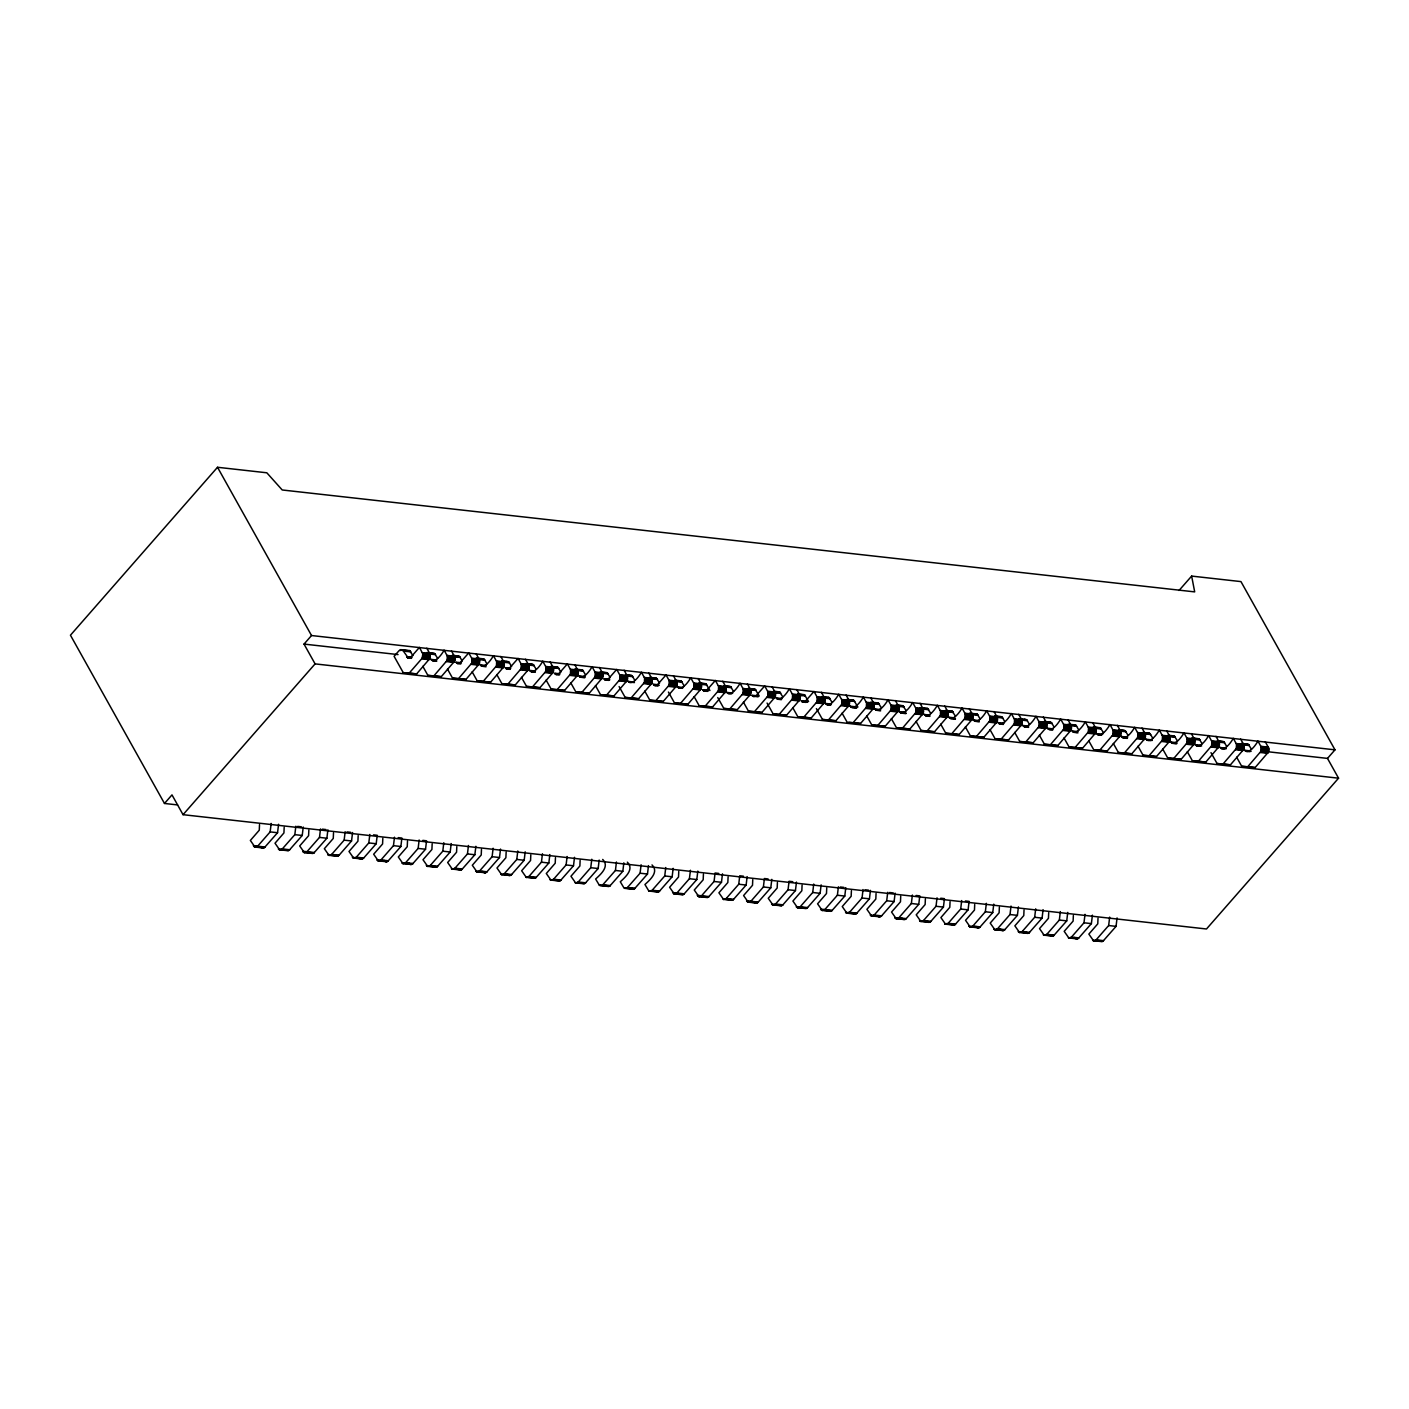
<?xml version="1.0" encoding="UTF-8"?>
<svg xmlns="http://www.w3.org/2000/svg" width="1409" height="1409" viewBox="0 0 1409 1409"><rect width="100%" height="100%" fill="white"/><g stroke="black" fill="none" stroke-linecap="round" stroke-linejoin="round"><path stroke-width="1.5" d="M403.238 672.639L409.226 673.097L422.136 658.267L422.859 653.97L419.442 647.383L410.935 657.105L408.363 658.109L402.675 650.095L399.099 650.606L394.097 656.312L403.238 672.639L416.624 673.925L429.868 658.479L430.062 654.111L426.839 648.21M422.823 666.334L427.896 675.404L433.884 675.862L447.129 660.398L447.322 656.03L444.099 650.148C441.51 655.203 432.035 667.39 429.164 655.678M427.896 675.404L441.281 676.672L454.526 661.226L454.72 656.858L451.496 650.976M447.481 669.081L452.553 678.152L458.541 678.61L471.786 663.146L471.997 658.796L468.757 652.895L459.792 663.058L457.678 663.621L455.917 662.16L461.465 662.776M452.553 678.152L465.939 679.437L479.201 663.974L479.395 659.623L476.154 653.723M472.138 671.829L477.211 680.899L483.199 681.357L496.461 665.911L496.655 661.543L493.414 655.643C490.825 660.715 481.35 672.903 478.479 661.173M477.211 680.899L490.596 682.185L503.858 666.739L504.052 662.371L500.811 656.471M496.813 674.594L501.886 683.664L507.874 684.122L521.119 668.659L521.312 664.291L518.089 658.408L509.107 668.553L507.011 669.116L505.232 667.672L510.78 668.289M501.886 683.664L515.271 684.95L528.516 669.486L528.71 665.118L525.487 659.236M521.471 677.342L526.543 686.412L532.532 686.87L545.776 671.424L545.97 667.056L542.747 661.156C540.158 666.228 530.682 678.398 527.811 666.686M526.543 686.412L539.929 687.698L553.173 672.234L553.367 667.884L550.144 661.983M546.128 680.107L551.201 689.177L557.189 689.617L570.434 674.171L570.627 669.803L567.404 663.921L558.44 674.066L556.326 674.629L554.547 673.185L560.113 673.801M551.201 689.177L564.586 690.445L577.831 674.999L578.042 670.631L574.802 664.731M570.786 682.854L575.858 691.925L581.847 692.383L595.109 676.919L595.303 672.569L592.062 666.668C589.473 671.723 579.997 683.911 577.126 672.199M575.858 691.925L589.244 693.21L602.506 677.747L602.7 673.396L599.459 667.496M595.461 685.602L600.516 694.672L606.522 695.13L619.766 679.684L619.96 675.316L616.719 669.416L607.755 679.578L605.641 680.142L603.88 678.698L609.428 679.314M600.516 694.672L613.919 695.958L627.164 680.512L627.357 676.144L624.134 670.244M619.097 686.553L625.191 697.437L631.179 697.895L644.424 682.432L644.617 678.064L641.394 672.181C638.805 677.236 629.33 689.424 626.459 677.711M625.191 697.437L638.576 698.723L651.821 683.259L652.015 678.891L648.792 673.009M644.776 691.114L649.848 700.185L655.837 700.643L669.081 685.179L669.275 680.829L666.052 674.929L657.087 685.091L654.974 685.655L653.195 684.193L658.743 684.827M649.848 700.185L663.234 701.471L676.479 686.007L676.672 681.657L673.449 675.756M668.43 692.066L674.506 702.95L680.494 703.39L693.756 687.944L693.95 683.576L690.709 677.694C688.12 682.749 678.645 694.936 675.774 683.206M674.506 702.95L687.891 704.218L701.154 688.772L701.347 684.404L698.107 678.504M694.109 696.627L699.163 705.698L705.169 706.156L718.414 690.692L718.608 686.342L715.367 680.441L706.402 690.604L704.289 691.167L702.527 689.706L708.075 690.322M699.163 705.698L712.567 706.983L725.811 691.52L726.005 687.152L722.764 681.269M717.745 697.561L723.839 708.445L729.827 708.903L743.071 693.457L743.265 689.089L740.042 683.189C737.453 688.261 727.977 700.432 725.089 688.719M723.839 708.445L737.224 709.731L750.469 694.285L750.662 689.917L747.439 684.017M743.424 702.14L748.496 711.21L754.484 711.668L767.729 696.205L767.923 691.837L764.7 685.954L755.735 696.099L753.621 696.662L751.842 695.218L757.39 695.835M748.496 711.21L761.882 712.496L775.126 697.032L775.32 692.664L772.097 686.782M767.077 703.073L773.154 713.958L779.142 714.416L792.386 698.952L792.598 694.602L789.357 688.702C786.768 693.774 777.292 705.944 774.422 694.232M773.154 713.958L786.539 715.244L799.801 699.78L799.995 695.43L796.754 689.529M792.739 707.635L797.811 716.723L803.799 717.163L817.061 701.717L817.255 697.349L814.015 691.449L805.05 701.612L802.936 702.175L801.175 700.731L806.723 701.347M797.811 716.723L811.197 717.991L824.459 702.545L824.652 698.177L821.412 692.277M816.392 708.586L822.486 719.471L828.474 719.929L841.719 704.465L841.913 700.114L838.69 694.214C836.083 699.269 826.625 711.457 823.737 699.745M822.486 719.471L835.872 720.756L849.116 705.293L849.31 700.925L846.087 695.042M842.071 713.148L847.144 722.218L853.132 722.676L866.376 707.23L866.57 702.862L863.347 696.962C860.758 702.034 851.283 714.204 848.412 702.492M848.993 722.43L860.529 723.504L873.774 708.058L873.967 703.69L870.744 697.79M866.729 715.913L871.801 724.983L877.789 725.441L891.034 709.977L891.228 705.61L888.005 699.727C885.416 704.782 875.94 716.97 873.069 705.257M871.801 724.983L885.187 726.251L898.431 710.805L898.643 706.437L895.402 700.555M891.386 718.66L896.459 727.731L902.447 728.189L915.709 712.725L915.903 708.375L912.662 702.475C910.073 707.529 900.598 719.717 897.727 708.005M898.308 727.942L909.844 729.017L923.106 713.553L923.3 709.203L920.059 703.302M916.061 721.408L921.116 730.496L927.122 730.936L940.367 715.49L940.56 711.122L937.32 705.222C934.731 710.295 925.255 722.482 922.384 710.752M921.116 730.496L934.519 731.764L947.764 716.318L947.958 711.95L944.734 706.05M940.719 724.173L945.791 733.244L951.779 733.702L965.024 718.238L965.218 713.87L961.995 707.987C959.406 713.042 949.93 725.23 947.059 713.518M945.791 733.244L959.177 734.529L972.421 719.066L972.615 714.698L969.392 708.815M965.376 726.921L970.449 735.991L976.437 736.449L989.682 721.003L989.875 716.635L986.652 710.735C984.063 715.807 974.588 727.977 971.717 716.265M970.449 735.991L983.834 737.277L997.079 721.813L997.273 717.463L994.049 711.563M990.034 729.686L995.106 738.756L1001.094 739.197L1014.357 723.75L1014.55 719.383L1011.31 713.5C1008.721 718.555 999.245 730.743 996.374 719.03M995.106 738.756L1008.492 740.024L1021.754 724.578L1021.948 720.21L1018.707 714.31M1014.709 732.433L1019.764 741.504L1025.752 741.962L1039.014 726.498L1039.208 722.148L1035.967 716.248C1033.378 721.302 1023.903 733.49 1021.032 721.778M1019.764 741.504L1033.167 742.79L1046.411 727.326L1046.605 722.976L1043.364 717.075M1039.366 735.181L1044.439 744.251L1050.427 744.709L1063.672 729.263L1063.865 724.895L1060.642 718.995C1058.053 724.067 1048.578 736.255 1045.689 724.525M1044.439 744.251L1057.824 745.537L1071.069 730.091L1071.263 725.723L1068.04 719.823M1064.024 737.946L1069.096 747.017L1075.085 747.474L1088.329 732.011L1088.523 727.643L1085.3 721.76C1082.711 726.815 1073.235 739.003 1070.364 727.291M1069.096 747.017L1082.482 748.302L1095.726 732.839L1095.92 728.471L1092.697 722.588M1088.681 740.694L1093.754 749.764L1099.742 750.222L1112.987 734.776L1113.198 730.408L1109.957 724.508C1107.368 729.58 1097.893 741.75 1095.022 730.038M1093.754 749.764L1107.139 751.05L1120.402 735.586L1120.595 731.236L1117.355 725.336M1113.339 743.459L1118.411 752.529L1124.4 752.97L1137.662 737.523L1137.856 733.156L1134.615 727.273C1132.026 732.328 1122.55 744.516 1119.679 732.786M1118.411 752.529L1131.797 753.797L1145.059 738.351L1145.253 733.983L1142.012 728.083M1138.014 746.206L1143.086 755.277L1149.075 755.735L1162.319 740.271L1162.513 735.921L1159.29 730.021C1156.683 735.075 1147.225 747.263 1144.337 735.551M1143.086 755.277L1156.472 756.563L1169.717 741.099L1169.91 736.731L1166.687 730.848M1162.672 748.954L1167.744 758.024L1173.732 758.482L1186.977 743.036L1187.171 738.668L1183.947 732.768C1181.358 737.84 1171.883 750.011 1169.012 738.298M1167.744 758.024L1181.129 759.31L1194.374 743.864L1194.568 739.496L1191.345 733.596M1187.329 751.719L1192.401 760.79L1198.39 761.247L1211.634 745.784L1211.828 741.416L1208.605 735.533C1206.016 740.588 1196.54 752.776 1193.67 741.064M1192.401 760.79L1205.787 762.075L1219.032 746.611L1219.243 742.244L1216.002 736.361M1210.983 752.653L1217.059 763.537L1223.047 763.995L1236.309 748.531L1236.503 744.181L1233.262 738.281C1230.673 743.353 1221.198 755.523 1218.327 743.811M1217.059 763.537L1230.444 764.823L1243.707 749.359L1243.9 745.009L1240.66 739.109M1236.662 757.214L1241.716 766.302L1247.722 766.743L1260.967 751.296L1261.161 746.929L1257.92 741.028C1255.331 746.101 1245.855 758.289 1242.985 746.559M1241.716 766.302L1255.12 767.57L1268.364 752.124L1268.558 747.756L1265.335 741.856M259.52 824.582L259.274 830.2L250.362 840.451L255.082 847.179L257.653 846.175L270.158 831.891L271.18 823.437M261.493 847.514L264.593 847.443L277.555 832.719L278.577 824.265M284.178 827.347L283.931 832.948L275.019 843.216L279.739 849.944L282.311 848.923L294.833 834.656L295.837 826.202M286.15 850.261L289.25 850.208L302.231 835.467L303.234 827.03M308.853 830.095L308.589 835.713L299.694 845.964L304.414 852.692L306.986 851.688L319.491 837.404L320.495 828.95M310.808 853.026L313.925 852.956L326.888 838.232L327.892 829.778M333.51 832.86L333.264 838.461L324.352 848.711L329.072 855.439L331.643 854.435L344.148 840.151L345.152 831.697M335.958 856.091L339.041 855.263L351.546 840.979L352.567 832.525M358.168 835.607L357.921 841.208L349.009 851.476L353.729 858.204L356.301 857.2L368.806 842.917L369.827 834.463M360.616 858.838L363.698 858.011L376.203 843.744L377.225 835.29L373.526 834.868M382.825 838.355L382.579 843.973L373.667 854.224L378.387 860.952L380.958 859.948L393.463 845.664L394.485 837.21M384.023 860.335L385.784 861.78L387.898 861.216L400.878 846.492L401.882 838.038L398.183 837.633M407.5 841.12L407.236 846.721L398.324 856.971L403.044 863.717L405.633 862.695L418.138 848.412L419.142 839.975M408.68 863.083L410.459 864.545L412.555 863.981L425.536 849.24L426.54 840.803L422.841 840.38M432.158 843.868L431.911 849.486L422.999 859.737L427.72 866.465L430.291 865.461L442.796 851.177L443.8 842.723M433.338 865.831L435.117 867.292L437.23 866.729L450.193 852.005L451.197 843.551M456.815 846.615L456.569 852.234L447.657 862.484L452.377 869.212L454.948 868.208L467.453 853.924L468.475 845.47M458.013 868.596L459.774 870.04L461.888 869.476L474.851 854.752L475.872 846.298M481.473 849.38L481.226 854.981L472.314 865.249L477.035 871.977L479.606 870.956L492.111 856.69L493.132 848.236M482.671 871.343L484.432 872.805L486.545 872.241L499.508 857.517L500.53 849.063M506.148 852.128L505.884 857.746L496.972 867.997L501.692 874.725L504.281 873.721L516.786 859.437L517.79 850.983M507.328 874.108L509.089 875.553L511.203 874.989L524.183 860.265L525.187 851.811M530.806 854.893L530.559 860.494L521.647 870.744L526.367 877.49L528.939 876.468L541.443 862.185L542.447 853.748M531.986 876.856L533.764 878.3L535.878 877.737L548.841 863.013L549.845 854.558M555.463 857.641L555.216 863.241L546.305 873.51L551.025 880.238L553.596 879.234L566.101 864.95L567.122 856.496M557.013 880.132L560.535 880.502L573.498 865.778L574.52 857.324M580.121 860.388L579.874 866.007L570.962 876.257L575.682 882.985L578.254 881.981L590.758 867.697L591.78 859.243M581.67 882.897L585.193 883.249L598.156 868.525L599.177 860.071M602.7 859.42C609.833 866.482 600.657 874.39 595.62 879.022L599.353 885.257L602.453 885.187L615.434 870.463L616.438 862.009M606.328 885.645L609.85 886.014L622.831 871.29L623.835 862.836M627.357 862.167C634.49 869.247 625.314 877.155 620.295 881.77L624.011 888.005L627.111 887.934L640.091 873.21L641.095 864.756M630.985 888.41L634.526 888.762L647.488 874.038L648.492 865.584M652.015 864.915C659.165 871.995 649.972 879.903 644.952 884.517L648.686 890.752L651.786 890.682L664.749 875.958L665.752 867.521M655.661 891.157L659.183 891.51L672.146 876.785L673.167 868.331M678.768 871.414L678.522 877.014L669.61 887.283L674.33 894.01L676.901 893.007L689.406 878.723L690.428 870.269M680.318 893.905L683.841 894.275L696.803 879.551L697.825 871.097M703.426 874.161L703.179 879.78L694.267 890.03L698.987 896.758L701.559 895.754L714.064 881.47L715.085 873.016L718.784 873.439M704.976 896.67L708.498 897.022L721.478 882.298L722.482 873.844M728.101 876.926L727.837 882.527L718.925 892.795L723.645 899.523L726.234 898.502L738.739 884.236L739.743 875.782L743.441 876.187M730.056 899.84L733.156 899.787L746.136 885.046L747.14 876.609M752.758 879.674L752.512 885.292L743.6 895.543L748.32 902.271L750.891 901.267L763.396 886.983L764.4 878.529L768.099 878.952M754.731 902.605L757.831 902.535L770.793 887.811L771.797 879.357M777.416 882.439L777.169 888.04L768.257 898.29L772.977 905.018L775.549 904.014L788.054 889.731L789.075 881.277L792.774 881.699M779.388 905.353L782.488 905.283L795.451 890.558L796.472 882.104M802.073 885.187L801.827 890.787L792.915 901.056L797.635 907.783L800.206 906.78L812.711 892.496L813.733 884.042M804.046 908.118L807.146 908.048L820.108 893.324L821.13 884.87M826.748 887.934L826.484 893.553L817.572 903.803L822.292 910.531L824.881 909.527L837.386 895.243L838.39 886.789M828.703 910.866L831.803 910.795L844.784 896.071L845.787 887.617M851.406 890.699L851.159 896.3L842.247 906.551L846.968 913.296L849.539 912.275L862.044 898.009L863.048 889.555M853.378 913.613L856.478 913.56L869.441 898.819L870.445 890.382M876.063 893.447L875.817 899.065L866.905 909.316L871.625 916.044L874.196 915.04L886.701 900.756L887.723 892.302M878.511 916.678L881.594 915.868L894.099 901.584L895.12 893.13M900.721 896.194L900.474 901.813L891.562 912.063L896.283 918.791L898.854 917.787L911.359 903.504L912.38 895.05M903.169 919.443L906.251 918.615L918.756 904.331L919.778 895.877L916.079 895.472M925.378 898.96L925.132 904.56L916.22 914.828L920.94 921.556L923.511 920.535L936.034 906.269L937.038 897.815M926.576 920.922L928.337 922.384L930.451 921.821L943.431 907.097L944.435 898.643L940.736 898.22M950.053 901.707L949.789 907.326L940.895 917.576L945.615 924.304L948.187 923.3L960.691 909.016L961.695 900.562M951.234 923.688L953.012 925.132L955.126 924.568L968.089 909.844L969.093 901.39L965.394 900.985M974.711 904.472L974.464 910.073L965.552 920.324L970.273 927.069L972.844 926.048L985.349 911.764L986.353 903.328M975.891 926.435L977.67 927.879L979.783 927.316L992.746 912.592L993.768 904.138M999.368 907.22L999.122 912.821L990.21 923.089L994.93 929.817L997.502 928.813L1010.006 914.529L1011.028 906.075M1000.566 929.183L1002.327 930.644L1004.441 930.081L1017.404 915.357L1018.425 906.903M1024.026 909.967L1023.779 915.586L1014.867 925.836L1019.588 932.564L1022.159 931.56L1034.664 917.277L1035.685 908.823M1025.224 931.948L1026.985 933.392L1029.098 932.828L1042.079 918.104L1043.083 909.65M1048.701 912.733L1048.437 918.333L1039.525 928.601L1044.245 935.329L1046.834 934.308L1059.339 920.042L1060.343 911.588M1049.881 934.695L1051.66 936.157L1053.756 935.594L1066.736 920.87L1067.74 912.416M1073.359 915.48L1073.112 921.099L1064.2 931.349L1068.92 938.077L1071.492 937.073L1083.997 922.789L1085 914.335M1074.539 937.461L1076.317 938.905L1078.431 938.341L1091.394 923.617L1092.398 915.163M1098.016 918.245L1097.77 923.846L1088.858 934.097L1093.578 940.842L1096.149 939.821L1108.654 925.537L1109.676 917.1M1099.566 940.736L1103.088 941.089L1116.051 926.365L1117.073 917.911M1268.435 751.807L1327.489 758.394L1334.992 749.835L1240.959 581.6L1191.644 576.087L1194.691 591.886L282.223 489.98L266.829 472.79L217.514 467.277L70.45 635.212L164.483 803.465L177.604 804.926M164.483 803.465L171.986 794.887L183.047 814.684L1206.491 928.989L1338.55 778.191L1327.489 758.394M1338.55 778.191L315.088 663.886L304.027 644.089L311.53 635.529L1334.992 749.835M183.047 814.684L315.088 663.886M1179.034 590.477L1191.644 576.087M406.514 651.434L409.596 650.606L412.943 655.608M776.429 692.752L779.512 691.925L782.858 696.927M801.087 695.5L804.662 694.989L808.572 701.559M825.744 698.248L828.844 697.437L832.191 702.439M850.42 701.013L853.977 700.502L857.887 707.054M875.077 703.76L878.159 702.932L881.506 707.952M899.735 706.525L902.817 705.698L906.163 710.7M924.392 709.273L927.492 708.445L930.838 713.447M949.067 712.021L952.149 711.21L955.496 716.212M431.63 653.741L434.729 653.67L437.6 658.373M628.925 675.774L632.025 675.704L634.895 680.406M653.582 678.522L656.682 678.469L659.553 683.154M678.24 681.287L681.34 681.216L684.21 685.901M702.915 684.034L706.015 683.964L709.925 690.533M727.572 686.799L730.672 686.729L733.543 691.414M752.23 689.547L755.33 689.477L759.24 696.046M974.183 714.328L977.282 714.275L980.153 718.96M1196.135 739.126L1199.235 739.056L1202.106 743.758M1220.793 741.874L1223.893 741.821L1226.763 746.506M1245.468 744.639L1248.568 744.568L1251.439 749.253M530.788 664.432L533.377 664.696L536.248 669.381M555.445 667.179L558.034 667.443L560.905 672.146M580.103 669.927L582.692 670.191L585.563 674.893M604.76 672.692L607.367 672.956L610.238 677.641M1073.341 725.019L1075.93 725.283L1078.801 729.985M1097.998 727.784L1100.588 728.048L1103.458 732.733M1122.656 730.531L1125.263 730.795L1128.133 735.498M1147.313 733.279L1149.92 733.543L1152.791 738.246M1171.989 736.044L1174.578 736.308L1177.448 740.993M457.326 655.96L459.81 656.858L462.258 661.12M481.984 658.707L484.485 659.606L486.933 663.868M506.641 661.455L509.142 662.353L511.59 666.633M999.879 716.547L1002.363 717.445L1004.811 721.725M1024.537 719.312L1027.038 720.21L1029.486 724.473M1049.212 722.06L1051.695 722.958L1054.143 727.22M400.596 649.619L409.596 650.606M426.857 652.526L434.254 653.353M452.324 655.255L458.911 656.118M476.172 658.038L483.586 658.866M501.639 660.768L508.244 661.631M525.504 663.551L532.901 664.379M550.972 666.281L557.559 667.126M574.819 669.064L582.216 669.891M600.287 671.776L606.892 672.639M625.49 674.594L631.549 675.404M649.619 677.289L656.207 678.152M674.805 680.107L680.864 680.899M698.934 682.801L705.539 683.664M724.138 685.602L730.197 686.412M748.249 688.314L754.854 689.16M773.453 691.114L779.512 691.925M797.582 693.809L804.187 694.672M821.447 696.61L828.844 697.437M846.897 699.322L853.502 700.185M870.762 702.122L878.159 702.932M896.23 704.835L902.817 705.698M920.095 707.617L927.492 708.445M945.545 710.347L952.149 711.21M969.41 713.13L976.807 713.958M994.877 715.86L1001.464 716.705M1018.742 718.643L1026.139 719.471M1044.192 721.355L1050.797 722.218M1068.057 724.156L1075.454 724.983M1093.525 726.868L1100.112 727.731M1118.711 729.686L1124.787 730.478M1142.84 732.381L1149.445 733.244M1168.043 735.181L1174.102 735.991M1192.173 737.893L1198.76 738.739M1217.358 740.694L1223.417 741.504M1241.488 743.388L1248.092 744.251M400.068 649.831L410.072 650.923M427.332 652.843L434.729 653.67M453.839 655.801L459.387 656.418M476.647 658.355L484.062 659.183M503.172 661.314L508.719 661.931M525.98 663.868L533.377 664.696M551.747 666.774L558.034 667.443M575.295 669.363L582.692 670.191M601.062 672.269L607.367 672.956M625.719 675.034L632.025 675.704M650.394 677.782L656.682 678.469M675.052 680.529L681.34 681.216M699.709 683.295L706.015 683.964M724.367 686.042L730.672 686.729M749.042 688.807L755.33 689.477M773.7 691.555L779.987 692.242M798.357 694.302L804.662 694.989M823.015 697.068L829.32 697.737M848.429 699.868L853.977 700.502M873.087 702.633L878.635 703.25M897.744 705.381L903.292 705.997M922.419 708.146L927.967 708.762M945.228 710.682L952.625 711.51M977.282 714.275L970.308 713.87M994.543 716.195L1001.94 717.022M1026.615 719.77L1019.64 719.383M1043.875 721.707L1051.273 722.535M1075.93 725.283L1068.955 724.878M1093.19 727.22L1100.588 728.048M1118.957 730.109L1125.263 730.795M1142.523 732.715L1149.92 733.543M1168.29 735.621L1174.578 736.308M1191.838 738.228L1199.235 739.056M1217.605 741.134L1223.893 741.821M1241.17 743.741L1248.568 744.568M403.097 650.518L410.495 651.345M422.383 652.666L435.152 654.093M447.04 655.414L459.81 656.858M471.716 658.179L484.485 659.606M496.373 660.927L509.142 662.353M521.031 663.674L533.8 665.118M545.688 666.439L558.457 667.866M570.346 669.187L583.132 670.631M595.021 671.952L607.79 673.379M619.678 674.7L632.447 676.126M644.336 677.447L657.105 678.891M668.993 680.212L681.762 681.639M693.668 682.96L706.437 684.404M718.326 685.725L731.095 687.152M742.983 688.473L755.752 689.899M767.641 691.22L780.41 692.664M792.316 693.985L805.085 695.412M816.973 696.733L829.742 698.177M841.631 699.498L854.4 700.925M866.288 702.246L879.057 703.672M890.946 704.993L903.715 706.437M915.621 707.758L928.39 709.185M940.279 710.506L953.048 711.932M964.936 713.253L977.705 714.698M989.594 716.019L1002.363 717.445M1014.269 718.766L1027.038 720.21M1038.926 721.531L1051.695 722.958M1063.584 724.279L1076.353 725.705M1088.241 727.026L1101.01 728.471M1112.916 729.792L1125.685 731.218M1137.574 732.539L1150.343 733.983M1162.231 735.304L1175 736.731M1186.889 738.052L1199.658 739.478M1211.546 740.799L1224.333 742.244M1236.221 743.565L1248.99 744.991M1260.879 746.312L1268.276 747.14M403.45 651.046L410.847 651.874M422.665 653.283L435.504 654.621M447.322 656.03L460.179 657.387M471.997 658.796L484.837 660.134M496.655 661.543L509.494 662.882M521.312 664.291L534.152 665.647M545.97 667.056L558.827 668.394M570.627 669.803L583.485 671.16M595.303 672.569L608.142 673.907M619.96 675.316L632.8 676.655M644.617 678.064L657.475 679.42M669.275 680.829L682.132 682.167M693.95 683.576L706.79 684.933M718.608 686.342L731.447 687.68M743.265 689.089L756.105 690.428M767.923 691.837L780.78 693.193M792.598 694.602L805.437 695.94M817.255 697.349L830.095 698.705M841.913 700.114L854.752 701.453M866.57 702.862L879.427 704.201M891.228 705.61L904.085 706.966M915.903 708.375L928.742 709.713M940.56 711.122L953.4 712.478M965.218 713.87L978.075 715.226M989.875 716.635L1002.732 717.974M1014.55 719.383L1027.39 720.739M1039.208 722.148L1052.047 723.486M1063.865 724.895L1076.705 726.234M1088.523 727.643L1101.38 728.999M1113.198 730.408L1126.038 731.747M1137.856 733.156L1150.695 734.512M1162.513 735.921L1175.353 737.259M1187.171 738.668L1200.028 740.007M1211.828 741.416L1224.685 742.772M1236.503 744.181L1249.343 745.52M1261.161 746.929L1268.558 747.756M422.859 653.97L430.256 654.798M447.534 656.717L454.931 657.545M472.191 659.482L479.588 660.293M496.849 662.23L504.246 663.058M521.506 664.978L528.903 665.805M546.164 667.743L553.578 668.571M570.839 670.49L578.236 671.318M595.496 673.238L602.893 674.066M620.154 676.003L627.551 676.831M644.811 678.751L652.208 679.578M669.486 681.516L676.884 682.343M694.144 684.263L701.541 685.091M718.801 687.011L726.199 687.839M743.459 689.776L750.856 690.604M768.134 692.524L775.531 693.351M792.791 695.289L800.189 696.116M817.449 698.036L824.846 698.864M842.106 700.784L849.504 701.612M866.764 703.549L874.179 704.377M891.439 706.296L898.836 707.124M916.097 709.062L923.494 709.872M940.754 711.809L948.151 712.637M965.412 714.557L972.809 715.385M990.087 717.322L997.484 718.15M1014.744 720.069L1022.141 720.897M1039.402 722.817L1046.799 723.645M1064.059 725.582L1071.456 726.41M1088.734 728.33L1096.132 729.158M1113.392 731.095L1120.789 731.923M1138.049 733.842L1145.447 734.67M1162.707 736.59L1170.104 737.418M1187.364 739.355L1194.779 740.183M1212.039 742.103L1219.437 742.93M1236.697 744.868L1244.094 745.696M1261.354 747.615L1268.752 748.443M422.964 654.692L430.361 655.52M447.639 657.457L455.037 658.285M472.297 660.205L479.694 661.032M496.954 662.952L504.352 663.78M521.612 665.717L529.009 666.545M546.287 668.465L553.684 669.293M570.944 671.23L578.342 672.058M595.602 673.978L602.999 674.805M620.259 676.725L627.657 677.553M644.917 679.49L652.332 680.318M669.592 682.238L676.989 683.066M694.25 685.003L701.647 685.813M718.907 687.751L726.304 688.578M743.565 690.498L750.962 691.326M768.24 693.263L775.637 694.091M792.897 696.011L800.294 696.839M817.555 698.776L824.952 699.586M842.212 701.523L849.609 702.351M866.887 704.271L874.284 705.099M891.545 707.036L898.942 707.864M916.202 709.784L923.599 710.612M940.86 712.531L948.257 713.359M965.517 715.296L972.932 716.124M990.192 718.044L997.59 718.872M1014.85 720.809L1022.247 721.637M1039.507 723.557L1046.905 724.385M1064.165 726.304L1071.562 727.132M1088.84 729.069L1096.237 729.897M1113.497 731.817L1120.895 732.645M1138.155 734.582L1145.552 735.392M1162.812 737.33L1170.21 738.157M1187.488 740.077L1194.885 740.905M1212.145 742.842L1219.542 743.67M1236.803 745.59L1244.2 746.418M1261.46 748.355L1268.857 749.165M422.982 655.449L430.379 656.277M447.639 658.214L455.037 659.042M472.314 660.962L479.712 661.79M496.972 663.709L504.369 664.537M521.629 666.475L529.027 667.302M546.287 669.222L553.684 670.05M570.962 671.987L578.359 672.798M595.62 674.735L603.017 675.563M620.277 677.482L627.674 678.31M644.935 680.248L652.332 681.075M669.592 682.995L677.007 683.823M694.267 685.76L701.664 686.57M718.925 688.508L726.322 689.336M743.582 691.255L750.979 692.083M768.24 694.021L775.637 694.848M792.915 696.768L800.312 697.596M817.572 699.516L824.969 700.343M842.23 702.281L849.627 703.109M866.887 705.028L874.284 705.856M891.562 707.794L898.96 708.621M916.22 710.541L923.617 711.369M940.877 713.289L948.275 714.116M965.535 716.054L972.932 716.882M990.192 718.801L997.607 719.629M1014.867 721.567L1022.265 722.377M1039.525 724.314L1046.922 725.142M1064.182 727.062L1071.58 727.889M1088.84 729.827L1096.237 730.655M1113.515 732.574L1120.912 733.402M1138.173 735.339L1145.57 736.15M1162.83 738.087L1170.227 738.915M1187.488 740.835L1194.885 741.662M1212.163 743.6L1219.56 744.428M1236.82 746.347L1244.217 747.175M1261.478 749.095L1268.875 749.923M422.911 656.207L430.309 657.034M447.569 658.972L454.966 659.799M472.226 661.719L479.624 662.547M496.884 664.467L504.281 665.295M521.541 667.232L528.956 668.06M546.216 669.979L553.614 670.807M570.874 672.745L578.271 673.572M595.531 675.492L602.929 676.32M620.189 678.24L627.586 679.068M644.864 681.005L652.261 681.833M669.522 683.752L676.919 684.58M694.179 686.518L701.576 687.345M718.837 689.265L726.234 690.093M743.512 692.013L750.909 692.841M768.169 694.778L775.566 695.606M792.827 697.525L800.224 698.353M817.484 700.291L824.881 701.101M842.142 703.038L849.557 703.866M866.817 705.786L874.214 706.613M891.474 708.551L898.872 709.379M916.132 711.298L923.529 712.126M940.789 714.046L948.187 714.874M965.464 716.811L972.862 717.639M990.122 719.559L997.519 720.386M1014.779 722.324L1022.177 723.152M1039.437 725.071L1046.834 725.899M1064.112 727.819L1071.509 728.647M1088.77 730.584L1096.167 731.412M1113.427 733.332L1120.824 734.159M1138.085 736.097L1145.482 736.925M1162.742 738.844L1170.157 739.672M1187.417 741.592L1194.814 742.42M1212.075 744.357L1219.472 745.185M1236.732 747.105L1244.129 747.932M1261.39 749.87L1268.787 750.68M422.735 656.946L430.132 657.774M447.393 659.711L454.79 660.522M472.05 662.459L479.447 663.287M496.708 665.207L504.105 666.034M521.383 667.972L528.78 668.799M546.04 670.719L553.438 671.547M570.698 673.484L578.095 674.295M595.355 676.232L602.753 677.06M620.03 678.979L627.428 679.807M644.688 681.745L652.085 682.572M669.345 684.492L676.743 685.32M694.003 687.24L701.4 688.068M718.678 690.005L726.075 690.833M743.336 692.752L750.733 693.58M767.993 695.518L775.39 696.345M792.651 698.265L800.048 699.093M817.308 701.013L824.705 701.841M841.983 703.778L849.38 704.606M866.641 706.525L874.038 707.353M891.298 709.291L898.695 710.118M915.956 712.038L923.353 712.866M940.631 714.786L948.028 715.613M965.288 717.551L972.686 718.379M989.946 720.298L997.343 721.126M1014.603 723.064L1022.001 723.874M1039.261 725.811L1046.676 726.639M1063.936 728.559L1071.333 729.386M1088.593 731.324L1095.991 732.152M1113.251 734.071L1120.648 734.899M1137.908 736.819L1145.306 737.647M1162.584 739.584L1169.981 740.412M1187.241 742.332L1194.638 743.159M1211.899 745.097L1219.296 745.925M1236.556 747.844L1243.953 748.672M1261.231 750.592L1268.628 751.42M304.027 644.089L398.06 654.586M422.471 657.651L429.868 658.479M447.129 660.398L454.526 661.226M471.786 663.146L479.201 663.974M496.461 665.911L503.858 666.739M521.119 668.659L528.516 669.486M545.776 671.424L553.173 672.234M570.434 674.171L577.831 674.999M595.109 676.919L602.506 677.747M619.766 679.684L627.164 680.512M644.424 682.432L651.821 683.259M669.081 685.179L676.479 686.007M693.756 687.944L701.154 688.772M718.414 690.692L725.811 691.52M743.071 693.457L750.469 694.285M767.729 696.205L775.126 697.032M792.386 698.952L799.801 699.78M817.061 701.717L824.459 702.545M841.719 704.465L849.116 705.293M866.376 707.23L873.774 708.058M891.034 709.977L898.431 710.805M915.709 712.725L923.106 713.553M940.367 715.49L947.764 716.318M965.024 718.238L972.421 719.066M989.682 721.003L997.079 721.813M1014.357 723.75L1021.754 724.578M1039.014 726.498L1046.411 727.326M1063.672 729.263L1071.069 730.091M1088.329 732.011L1095.726 732.839M1112.987 734.776L1120.402 735.586M1137.662 737.523L1145.059 738.351M1162.319 740.271L1169.717 741.099M1186.977 743.036L1194.374 743.864M1211.634 745.784L1219.032 746.611M1236.309 748.531L1243.707 749.359M1260.967 751.296L1268.364 752.124M422.136 658.267L429.534 659.095M446.794 661.032L454.191 661.86M471.451 663.78L478.849 664.608M496.127 666.545L503.524 667.355M520.784 669.293L528.181 670.12M545.442 672.04L552.839 672.868M570.099 674.805L577.496 675.633M594.757 677.553L602.171 678.381M619.432 680.3L626.829 681.128M644.089 683.066L651.486 683.893M668.747 685.813L676.144 686.641M693.404 688.578L700.801 689.406M718.079 691.326L725.476 692.154M742.737 694.073L750.134 694.901M767.394 696.839L774.791 697.666M792.052 699.586L799.449 700.414M816.727 702.351L824.124 703.179M841.384 705.099L848.782 705.927M866.042 707.846L873.439 708.674M890.699 710.612L898.097 711.439M915.357 713.359L922.772 714.187M940.032 716.124L947.429 716.934M964.689 718.872L972.087 719.7M989.347 721.619L996.744 722.447M1014.004 724.385L1021.402 725.212M1038.68 727.132L1046.077 727.96M1063.337 729.88L1070.734 730.707M1087.995 732.645L1095.392 733.473M1112.652 735.392L1120.049 736.22M1137.327 738.157L1144.724 738.985M1161.985 740.905L1169.382 741.733M1186.642 743.653L1194.039 744.48M1211.3 746.418L1218.697 747.246M1235.957 749.165L1243.372 749.993M1260.632 751.93L1268.03 752.758M406.585 656.647L412.132 657.281M431.242 659.412L436.79 660.028M480.575 664.925L486.123 665.541M529.89 670.42L535.438 671.054M579.222 675.933L584.77 676.549M628.537 681.445L634.085 682.062M677.87 686.958L683.418 687.574M727.185 692.453L732.733 693.087M776.518 697.966L782.065 698.582M825.833 703.478L831.38 704.095M850.49 706.226L856.038 706.86M875.148 708.991L880.713 709.608M899.823 711.739L905.371 712.355M924.48 714.504L930.028 715.12M949.138 717.251L954.686 717.868M973.795 719.999L979.343 720.633M998.47 722.764L1004.018 723.381M1023.128 725.512L1028.676 726.128M1047.785 728.277L1053.333 728.893M1072.443 731.024L1077.991 731.641M1097.118 733.772L1102.666 734.406M1121.775 736.537L1127.323 737.154M1146.433 739.285L1151.981 739.901M1171.09 742.05L1176.638 742.666M1195.748 744.797L1201.313 745.414M1220.423 747.545L1225.971 748.161M1245.08 750.31L1250.628 750.927M406.937 657.175L410.635 657.598M421.731 658.813L429.129 659.641M431.612 659.94L435.311 660.345M446.389 661.578L453.786 662.406M456.269 662.688L459.968 663.111M471.046 664.326L478.444 665.154M480.927 665.453L484.626 665.858M495.704 667.091L503.119 667.901M505.584 668.201L509.283 668.623M520.379 669.839L527.776 670.666M530.26 670.948L533.958 671.371M545.036 672.586L552.434 673.414M554.917 673.713L558.616 674.118M569.694 675.351L577.091 676.179M579.575 676.461L585.122 677.077M594.351 678.099L601.749 678.927M604.232 679.226L609.78 679.842M619.027 680.846L626.424 681.674M628.907 681.974L634.455 682.59M643.684 683.612L651.081 684.439M653.565 684.721L659.113 685.355M668.342 686.359L675.739 687.187M678.222 687.486L681.921 687.891M692.999 689.124L700.396 689.952M702.88 690.234L708.428 690.85M717.674 691.872L725.071 692.7M727.537 692.999L731.236 693.404M742.332 694.619L749.729 695.447M752.212 695.747L757.76 696.363M766.989 697.385L774.386 698.212M776.87 698.494L780.568 698.917M791.647 700.132L799.044 700.96M801.527 701.259L807.075 701.876M816.304 702.897L823.719 703.725M826.185 704.007L829.883 704.43M840.979 705.645L848.377 706.473M850.86 706.754L856.408 707.388M865.637 708.392L873.034 709.22M875.517 709.52L879.216 709.925M890.294 711.158L897.692 711.985M900.175 712.267L905.723 712.884M914.952 713.905L922.349 714.733M924.832 715.032L928.531 715.437M939.627 716.67L947.024 717.48M949.507 717.78L955.055 718.396M964.284 719.418L971.682 720.246M974.165 720.527L977.864 720.95M988.942 722.165L996.339 722.993M998.822 723.293L1002.521 723.698M1013.599 724.931L1020.997 725.758M1023.48 726.04L1027.179 726.463M1038.274 727.678L1045.672 728.506M1048.137 728.805L1051.836 729.21M1062.932 730.426L1070.329 731.253M1072.813 731.553L1076.511 731.958M1087.589 733.191L1094.987 734.019M1097.47 734.3L1101.169 734.723M1112.247 735.938L1119.644 736.766M1122.128 737.066L1127.676 737.682M1136.904 738.703L1144.319 739.531M1146.785 739.813L1152.333 740.429M1161.58 741.451L1168.977 742.279M1171.46 742.578L1177.008 743.195M1186.237 744.199L1193.634 745.026M1196.118 745.326L1201.666 745.942M1210.895 746.964L1218.292 747.792M1220.775 748.073L1226.323 748.707M1235.552 749.711L1242.949 750.539M1245.433 750.838L1250.981 751.455M1260.227 752.476L1267.624 753.304M407.36 657.616L411.058 658.021M432.035 660.363L435.733 660.786M456.692 663.111L460.391 663.533M481.35 665.876L485.048 666.281M506.007 668.623L509.706 669.046M530.682 671.389L534.381 671.794M555.34 674.136L559.038 674.559M579.997 676.884L583.696 677.306M604.655 679.649L608.353 680.054M653.987 685.161L657.686 685.567M678.645 687.909L682.343 688.314M703.302 690.657L707.001 691.079M727.96 693.422L731.658 693.827M752.635 696.169L758.183 696.786M777.292 698.934L780.991 699.34M801.95 701.682L807.498 702.298M826.607 704.43L830.306 704.852M851.283 707.195L856.831 707.811M875.94 709.942L879.639 710.365M900.598 712.69L906.146 713.324M925.255 715.455L928.954 715.86M949.93 718.203L955.478 718.819M974.588 720.968L978.286 721.373M999.245 723.715L1002.944 724.138M1023.903 726.463L1027.601 726.885M1048.56 729.228L1052.276 729.633M1073.235 731.976L1076.934 732.398M1097.893 734.741L1101.591 735.146M1122.55 737.488L1126.249 737.893M1147.208 740.236L1150.906 740.658M1171.883 743.001L1175.582 743.406M1196.54 745.748L1200.239 746.171M1221.198 748.514L1224.897 748.919M1245.855 751.261L1249.554 751.666M407.835 657.915L411.534 658.338M432.51 660.68L436.72 661.279M457.168 663.428L460.866 663.85M481.825 666.193L486.035 666.792M506.483 668.94L510.181 669.345M531.158 671.688L535.367 672.287M555.815 674.453L559.514 674.858M580.473 677.201L584.682 677.799M605.13 679.948L608.829 680.371M654.463 685.461L658.162 685.884M703.778 690.974L707.477 691.379M777.768 699.234L781.467 699.657M802.426 701.999L806.124 702.404M827.083 704.747L830.782 705.152M851.758 707.494L855.967 708.093M876.416 710.259L880.625 710.858M901.073 713.007L905.828 713.659M925.731 715.772L929.94 716.371M950.406 718.52L955.143 719.171M975.063 721.267L979.273 721.866M999.721 724.032L1003.419 724.437M1024.378 726.78L1028.588 727.379M1049.036 729.527L1052.752 729.95M1073.711 732.293L1077.92 732.891M1123.026 737.805L1127.235 738.404M1172.358 743.3L1176.568 743.899M409.226 673.097L416.624 673.925M433.884 675.862L441.281 676.672M458.541 678.61L465.939 679.437M483.199 681.357L490.596 682.185M507.874 684.122L515.271 684.95M532.532 686.87L539.929 687.698M557.189 689.617L564.586 690.445M581.847 692.383L589.244 693.21M606.522 695.13L613.919 695.958M631.179 697.895L638.576 698.723M655.837 700.643L663.234 701.471M680.494 703.39L687.891 704.218M705.169 706.156L712.567 706.983M729.827 708.903L737.224 709.731M754.484 711.668L761.882 712.496M779.142 714.416L786.539 715.244M803.799 717.163L811.197 717.991M828.474 719.929L835.872 720.756M853.132 722.676L860.529 723.504M877.789 725.441L885.187 726.251M902.447 728.189L909.844 729.017M927.122 730.936L934.519 731.764M951.779 733.702L959.177 734.529M976.437 736.449L983.834 737.277M1001.094 739.197L1008.492 740.024M1025.752 741.962L1033.167 742.79M1050.427 744.709L1057.824 745.537M1075.085 747.474L1082.482 748.302M1099.742 750.222L1107.139 751.05M1124.4 752.97L1131.797 753.797M1149.075 755.735L1156.472 756.563M1173.732 758.482L1181.129 759.31M1198.39 761.247L1205.787 762.075M1223.047 763.995L1230.444 764.823M1247.722 766.743L1255.12 767.57M297.686 826.396L301.385 826.819M322.344 829.161L326.043 829.566M347.001 831.909L350.718 832.332M840.24 887.001L843.938 887.406M864.897 889.748L868.596 890.171M889.572 892.513L893.271 892.919M270.158 831.891L277.555 832.719M294.833 834.656L302.231 835.467M319.491 837.404L326.888 838.232M344.148 840.151L351.546 840.979M368.806 842.917L376.203 843.744M393.463 845.664L400.878 846.492M418.138 848.412L425.536 849.24M442.796 851.177L450.193 852.005M467.453 853.924L474.851 854.752M492.111 856.69L499.508 857.517M516.786 859.437L524.183 860.265M541.443 862.185L548.841 863.013M566.101 864.95L573.498 865.778M590.758 867.697L598.156 868.525M615.434 870.463L622.831 871.29M640.091 873.21L647.488 874.038M664.749 875.958L672.146 876.785M689.406 878.723L696.803 879.551M714.064 881.47L721.478 882.298M738.739 884.236L746.136 885.046M763.396 886.983L770.793 887.811M788.054 889.731L795.451 890.558M812.711 892.496L820.108 893.324M837.386 895.243L844.784 896.071M862.044 898.009L869.441 898.819M886.701 900.756L894.099 901.584M911.359 903.504L918.756 904.331M936.034 906.269L943.431 907.097M960.691 909.016L968.089 909.844M985.349 911.764L992.746 912.592M1010.006 914.529L1017.404 915.357M1034.664 917.277L1042.079 918.104M1059.339 920.042L1066.736 920.87M1083.997 922.789L1091.394 923.617M1108.654 925.537L1116.051 926.365M253.321 845.735L265.051 847.003M282.311 848.923L289.726 849.75M302.636 851.247L314.383 852.515M331.643 854.435L339.041 855.263M356.301 857.2L363.698 858.011M380.958 859.948L388.356 860.776M405.633 862.695L413.031 863.523M430.291 865.461L437.688 866.288M454.948 868.208L462.346 869.036M479.606 870.956L487.003 871.784M504.281 873.721L511.678 874.549M528.939 876.468L536.336 877.296M553.596 879.234L560.993 880.061M578.254 881.981L585.651 882.809M602.911 884.729L610.326 885.557M627.586 887.494L634.983 888.322M652.244 890.241L659.641 891.069M672.569 892.549L676.267 892.971M676.901 893.007L684.298 893.817M697.226 895.314L700.925 895.719M701.559 895.754L708.956 896.582M726.234 898.502L733.631 899.329M746.541 900.827L750.24 901.232M750.891 901.267L758.289 902.095M775.549 904.014L782.946 904.842M800.206 906.78L807.604 907.59M820.531 909.087L832.279 910.355M848.887 912.257L856.936 913.102M874.196 915.04L881.594 915.868M898.854 917.787L906.251 918.615M923.511 920.535L930.926 921.363M948.187 923.3L955.584 924.128M972.844 926.048L980.241 926.875M997.502 928.813L1004.899 929.641M1022.159 931.56L1029.556 932.388M1046.834 934.308L1054.231 935.136M1071.492 937.073L1078.889 937.901M1096.149 939.821L1103.546 940.648M257.195 846.615L264.593 847.443M281.853 849.38L289.25 850.208M306.51 852.128L313.925 852.956M331.185 854.876L338.583 855.703M355.843 857.641L363.24 858.468M380.5 860.388L387.898 861.216M405.158 863.153L412.555 863.981M429.833 865.901L437.23 866.729M454.491 868.649L461.888 869.476M479.148 871.414L486.545 872.241M503.806 874.161L511.203 874.989M528.481 876.926L535.878 877.737M553.138 879.674L560.535 880.502M577.796 882.421L585.193 883.249M602.453 885.187L609.85 886.014M627.111 887.934L634.526 888.762M651.786 890.682L659.183 891.51M676.443 893.447L683.841 894.275M708.498 897.022L697.578 895.842M725.758 898.96L733.156 899.787M757.831 902.535L746.911 901.355M775.091 904.455L782.488 905.283M799.748 907.22L807.146 908.048M824.406 909.967L831.803 910.795M849.081 912.733L856.478 913.56M873.739 915.48L881.136 916.308M898.396 918.228L905.793 919.055M923.054 920.993L930.451 921.821M947.711 923.74L955.126 924.568M972.386 926.506L979.783 927.316M997.044 929.253L1004.441 930.081M1021.701 932.001L1029.098 932.828M1046.359 934.766L1053.756 935.594M1071.034 937.513L1078.431 938.341M1095.691 940.279L1103.088 941.089M253.673 846.263L259.221 846.879M278.33 849.011L283.878 849.627M302.988 851.776L308.536 852.392M327.663 854.523L335.06 855.351M352.32 857.271L360.14 858.539M376.978 860.036L384.375 860.864M403.485 862.995L409.033 863.611M426.311 865.549L433.708 866.376M454.667 868.701L458.365 869.124M475.626 871.044L483.023 871.872M503.982 874.214L507.68 874.637M771.568 904.102L775.267 904.525M796.226 906.85L801.774 907.484M820.883 909.615L826.431 910.232M845.541 912.363L851.106 912.979M870.216 915.128L877.613 915.956M894.874 917.875L901.919 918.175M919.531 920.623L926.928 921.451M946.038 923.599L951.586 924.216M968.864 926.136L976.261 926.963M997.22 929.306L1000.918 929.711M1018.179 931.648L1025.576 932.476M1046.535 934.819L1050.233 935.224M254.096 846.686L264.082 847.778M278.753 849.433L288.757 850.525M303.411 852.198L313.414 853.29M328.086 854.946L338.072 856.038M352.743 857.711L362.729 858.803M377.401 860.459L387.405 861.551M402.058 863.206L412.062 864.298M426.733 865.971L436.72 867.063M451.391 868.719L461.377 869.811M476.048 871.484L486.052 872.576M500.706 874.232L510.71 875.324M527.23 877.191L535.367 878.071M550.038 879.744L560.025 880.836M576.545 882.703L584.682 883.584M599.353 885.257L609.357 886.331M626.618 888.269L634.015 889.097M648.686 890.752L658.672 891.844M673.343 893.517L683.33 894.609M698.001 896.265L708.005 897.357M725.265 899.294L732.662 900.104M747.334 901.778L757.32 902.87M771.991 904.525L781.977 905.617M796.649 907.29L806.653 908.382M821.306 910.038L831.31 911.13M845.964 912.785L855.967 913.877M870.639 915.551L880.625 916.643M895.296 918.298L905.283 919.39M919.954 921.063L929.958 922.155M944.611 923.811L954.615 924.903M969.286 926.558L979.273 927.65M993.944 929.324L1003.93 930.416M1018.601 932.071L1028.605 933.163M1043.259 934.836L1053.263 935.911M1069.783 937.795L1077.92 938.676M1092.591 940.331L1102.578 941.423M254.571 847.003L263.553 847.989M279.229 849.75L288.229 850.737M303.886 852.515L312.886 853.502M328.561 855.263L337.544 856.249M353.219 858.011L362.201 858.997M377.876 860.776L386.859 861.762M402.534 863.523L411.534 864.51M427.209 866.271L436.191 867.275M451.866 869.036L460.849 870.022M476.524 871.784L485.506 872.77M501.181 874.549L510.181 875.535M525.839 877.296L534.839 878.283M550.514 880.044L559.496 881.048M575.171 882.809L584.154 883.795M599.829 885.557L608.829 886.543M624.486 888.322L633.486 889.308M649.162 891.069L658.144 892.056M673.819 893.817L682.801 894.803M698.477 896.582L707.459 897.568M723.134 899.329L732.134 900.316M747.809 902.095L756.792 903.081M772.467 904.842L781.449 905.828M797.124 907.59L806.107 908.576M821.782 910.355L830.782 911.341M846.439 913.102L855.439 914.089M871.114 915.85L880.097 916.854M895.772 918.615L904.754 919.601M920.429 921.363L929.429 922.349M945.087 924.128L954.087 925.114M969.762 926.875L978.744 927.862M994.419 929.623L1003.402 930.627M1019.077 932.388L1028.059 933.374M1043.734 935.136L1052.734 936.122M1068.409 937.901L1077.392 938.887M1093.067 940.648L1102.049 941.635M217.514 467.277L311.53 635.529"/></g></svg>
